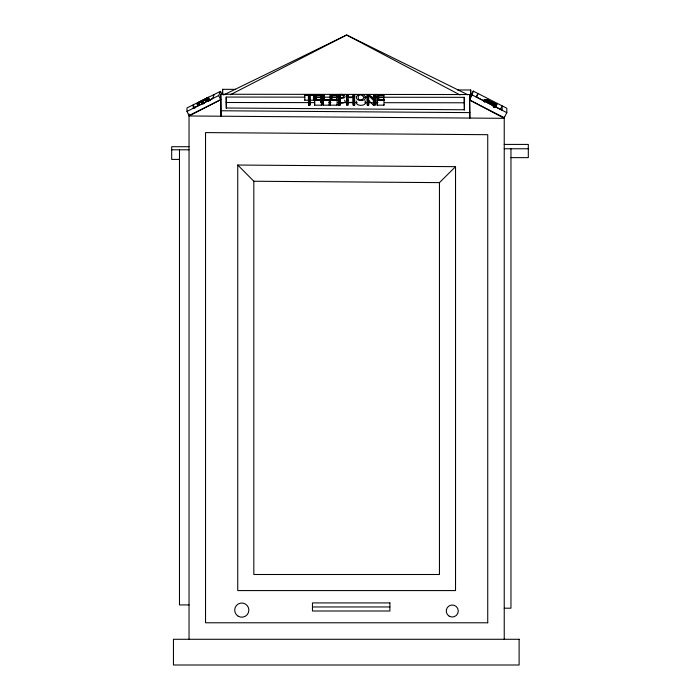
<?xml version="1.0" encoding="UTF-8"?>
<svg xmlns="http://www.w3.org/2000/svg" width="700" height="700" viewBox="0 0 700 700"><rect width="100%" height="100%" fill="white"/><g stroke="black" fill="none" stroke-linecap="round" stroke-linejoin="round"><path stroke-width="1.05" d="M222.591 94.447L222.609 89.32L235.716 89.364M469.831 99.024L470.68 96.145L470.698 90.002L457.581 89.968M220.771 94.246L220.99 116.209L220.771 94.246L469.586 94.544L469.831 118.064L469.586 94.544M226.257 108.465L226.205 97.064L304.824 97.151M308.411 100.214L304.797 100.214L304.815 94.71L313.486 94.71L313.504 95.375L309.881 95.375L309.942 105.166L308.516 105.166L308.446 95.375L304.832 95.375L304.815 94.71M308.516 105.166L308.446 95.375M309.942 105.166L309.881 95.375M309.846 100.214L313.46 100.214L313.486 94.71M314.571 94.71L314.65 105.166L321.387 105.166L321.405 99.663L316.102 99.663L316.059 97.58L321.002 97.58L320.994 96.915L316.05 96.915L316.015 95.375L321.326 95.375L321.309 94.71L314.571 94.71L314.65 105.166M316.006 97.309L316.015 95.375M316.05 99.514L316.059 97.58M320.994 96.915L320.967 102.419L320.959 101.754M321.309 94.71L321.283 100.214L321.274 99.549M322.884 94.71L322.963 105.166L329.21 105.166L329.227 99.663L324.415 99.663L324.319 94.71L322.884 94.71L322.963 105.166M324.284 99.549L324.319 94.71M330.26 94.71L330.339 105.166L337.076 105.166L337.094 99.663L331.791 99.663L331.748 97.58L336.691 97.58L336.683 96.915L331.739 96.915L331.704 95.375L337.015 95.375L336.998 94.71L330.26 94.71L330.339 105.166M331.739 99.514L331.748 97.58M331.695 97.309L331.704 95.375M336.656 99.82L336.683 96.915M336.971 100.214L336.998 94.71M338.572 94.71L338.651 105.166L340.086 105.166L340.078 98.236C348.688 99.015 344.864 92.794 338.572 94.71L338.651 105.166M340.086 105.166L340.078 98.236M340.007 97.291L340.025 95.358C344.916 93.993 344.461 98.866 340.069 97.598L340.025 95.358M353.132 94.71L353.176 96.915L348.224 96.915L348.18 94.71L346.745 94.71L346.824 105.166L348.25 105.166L348.233 97.58L353.194 97.58L353.211 105.166L354.646 105.166L354.567 94.71L353.132 94.71L353.124 96.644M346.824 105.166L346.745 94.71M348.162 96.644L348.18 94.71M353.211 105.166L353.194 97.58M354.55 96.644L354.567 94.71M375.06 100.328L374.946 94.71L373.608 94.71L373.695 99.155L369.267 94.71L367.238 94.71L367.316 105.166L368.655 105.166L368.594 95.489L373.45 100.328L375.06 100.328L375.025 105.166L373.415 105.166L368.559 100.319L368.594 95.489M367.316 105.166L367.238 94.71M373.415 105.166L373.45 100.328M373.581 98.586L373.608 94.71M374.946 94.71L375.025 105.166M377.134 94.71L377.204 105.166L383.941 105.166L383.967 99.663L378.665 99.663L378.621 97.58L383.565 97.58L383.547 96.915L378.604 96.915L378.578 95.375L383.88 95.375L383.871 94.71L377.134 94.71L377.204 105.166M378.604 99.514L378.621 97.58M378.56 97.309L378.578 95.375M383.53 99.82L383.547 96.915M383.845 100.214L383.871 94.71M464.319 110.04L464.249 97.344L383.442 97.248M472.124 94.938L473.261 91.096L506.809 108.237L506.809 112.656L504.236 117.705L469.551 99.986L472.124 94.938L506.809 112.656M356.466 101.115C354.27 107.24 368.83 106.409 364.901 100.608M214.235 94.57L212.485 98.56L193.226 108.203L193.226 104.956L194.871 108.246M218.671 95.567L220.727 99.689L189.035 115.553L186.979 111.431L218.671 95.567L220.526 91.35L222.18 94.64M470.68 96.145L473.261 91.096M476.166 96.941L477.89 93.572L476.814 97.221L502.154 110.171L502.154 105.971L500.439 109.331M483.341 101.395L484.199 99.715L484.96 99.697M483.683 101.395L484.584 99.706L494.174 104.615L495.162 104.589L493.815 107.109M484.479 101.981L485.336 100.301L485.975 100.284M484.619 101.973L485.476 100.293M493.071 106.304L493.981 104.615L484.199 99.715M493.308 106.295L494.174 104.615M493.57 106.286L494.498 104.606L484.846 99.697M493.876 106.277L494.786 104.598L485.196 99.689L491.636 102.76M493.754 107.118L495.049 104.589M494.139 107.109L495.486 104.58L485.896 99.671M494.392 107.1L495.731 104.571L494.445 107.1M495.373 106.243L496.282 104.562L495.425 106.243M495.18 107.082L496.528 104.554L486.894 99.654L488.215 100.223M495.329 107.074L496.615 104.554M495.591 107.065L496.877 104.545L495.539 103.968M197.864 105.814L197.234 103.854L207.331 98.612L204.059 100.205M197.339 103.731L206.999 98.875L208.268 101.413M201.355 101.649L197.295 103.626L207.778 97.921L209.046 100.45M197.768 103.197L207.638 98.087L208.871 100.669M197.934 102.987L208.127 97.484L209.816 100.861M197.015 104.125L198.266 103.416L199.106 105.105M199.141 102.34L199.579 101.797M201.53 101.194L205.301 99.391M203.009 104.291L201.845 101.631L202.685 103.32M202.624 100.642L203.429 100.293M201.74 101.754L202.982 101.062L204.251 103.591M206.351 101.561L205.616 99.741M206.605 98.525L205.424 99.304M206.824 98.254L208.311 97.256L210 100.634M205.511 99.873L206.867 99.041L207.638 100.817M203.945 100.354L206.999 98.875M207.261 98.551L208.11 100.24M207.9 97.764L208.311 97.256M237.737 165.034L253.82 181.239L253.82 574.499L439.451 574.499L439.451 182.621L455.534 166.661L237.737 165.034L237.737 590.581L455.534 590.581L455.534 166.661M197.671 103.416L201.486 101.483M205.179 99.724L206.229 99.164L204.732 99.873M220.727 99.689L189.035 115.972L504.236 118.326L469.551 99.986M230.414 94.71L346.631 35L467.749 94.701M205.021 99.505L207.366 98.315L208.241 100.074M200.699 101.876L198.406 103.075L199.911 102.366M203.149 100.756L204.356 100.17M201.285 101.561L202.414 101.001M202.213 101.246L203.35 100.678M198.293 102.541L207.961 97.685L209.169 100.293M198.144 102.734L207.778 97.921M197.155 103.95L206.867 99.041M203.367 100.345L203.945 100.065M203.271 100.59L204.54 99.942M200.104 102.296L201.101 101.797M220.526 91.35L186.979 107.922L186.979 111.431M223.562 94.99L346.631 35L459.944 94.911M360.15 100.109L362.241 100.223M486.15 99.671L495.731 104.571M486.386 100.275L488.189 100.94M490.84 101.57L491.977 102.147M490.499 102.2L488.653 101.176M490.787 102.183L496.177 104.668L492.205 102.567M493.089 104.029L493.911 104.011M496.877 104.545L488.014 100.328M308.551 100.328L309.977 100.328M314.685 100.328L321.422 100.328L321.405 99.663M322.998 100.328L329.245 100.328L329.227 99.663M330.374 100.328L337.111 100.328L337.094 99.663M338.686 100.328L340.121 100.328M346.859 100.328L348.294 100.328M353.246 100.328L354.681 100.328M367.351 100.328L368.69 100.328M377.239 100.328L383.976 100.328L383.967 99.663M348.197 102.419L353.159 102.419M340.043 103.075C341.714 103.547 347.13 102.576 344.61 100.144M504.236 144.419L528.316 144.419L528.316 157.64L510.965 157.64M189.035 146.711L171.684 146.711L171.684 159.399L179.48 159.399M504.236 148.759L528.316 148.759M171.684 149.8L189.035 149.8M189.035 604.923L179.48 604.923L179.48 149.8M312.454 606.961L389.891 606.961M504.236 608.195L510.965 608.195L510.965 148.759M321.204 97.178L331.03 97.186M336.49 97.195L338.669 97.195M364.875 97.23L368.156 97.23M371.429 97.23L377.983 97.239M226.161 102.498L314.606 102.611M321.16 102.611L323.348 102.62M328.808 102.62L330.986 102.629M337.54 102.638L357.192 102.655M364.84 102.664L372.479 102.672M374.666 102.681L377.939 102.681M384.493 102.69L464.205 102.786M221.025 110.766L469.875 112.621M253.82 181.239L439.451 182.621M494.48 103.539L486.64 99.654L496.282 104.562M491.374 102.112L486.194 99.558L490.175 101.666M485.459 99.689L495.162 104.589M491.321 102.112L492.485 102.681M489.869 101.544L491.059 102.121M492.975 102.97C500.054 106.811 482.335 97.422 489.396 101.264M206.955 98.928L208.224 101.465M206.649 99.304L207.489 100.993M202.877 101.185L203.726 102.874M198.153 103.556L199.001 105.245M383.933 104.501L383.941 105.166M368.559 100.319L368.655 105.166M354.55 100.485L354.646 105.166M337.059 104.501L337.076 105.166M329.192 104.501L329.21 105.166M321.37 104.501L321.387 105.166M313.451 99.549L313.46 100.214M304.78 99.549L304.797 100.214M464.249 97.344L464.441 109.777L226.371 108.001L226.205 97.064M504.236 117.058L504.236 639.284M470.698 90.002L470.698 96.171M222.609 89.32L222.609 94.465M189.035 114.004L189.035 639.284M364.236 97.519C356.37 106.829 356.099 88.2 364.236 97.519M356.265 96.854C355.915 101.395 364.114 101.692 365.654 98.175C365.977 93.651 357.822 93.345 356.265 96.854M389.891 602.919L312.454 602.919L312.454 611.004L389.891 611.004L389.891 602.919M487.734 622.781L205.537 622.781L205.537 132.589L487.734 134.697L487.734 622.781M519.111 639.284L173.451 639.284L173.451 665L519.111 665L519.111 639.284M238.245 616.245A7.079 7.079 0 0 0 248.868 610.111A7.079 7.079 0 0 0 238.245 603.977A7.079 7.079 0 0 0 238.245 616.245M449.251 616.219A6.02 6.02 0 0 0 458.281 611.004A6.02 6.02 0 0 0 449.251 605.798A6.02 6.02 0 0 0 449.251 616.219"/></g></svg>
